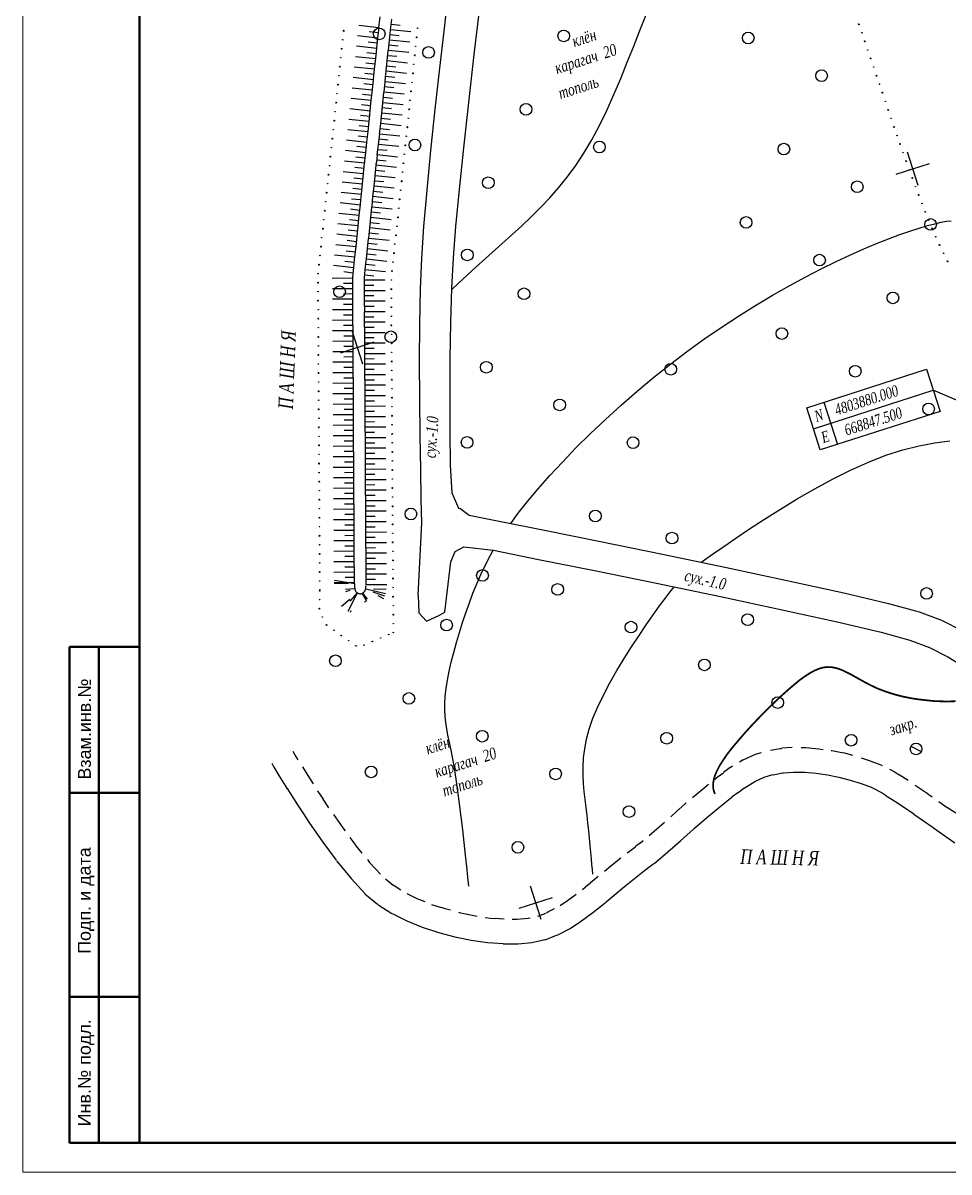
# Model space of a CAD drawing. Header units: millimetres. Extents: x 1353783 to 6492029790, y -7276956 to -512500.
# Drawn here: x 9936562 to 9952436, y -2864931 to -2845237 of the extents above; entities that cross this region are included whole.
import ezdxf

# ---------------------------------------------------------------- set-up
doc = ezdxf.new("R2010")
doc.units = ezdxf.units.MM
doc.linetypes.add('CONTI', pattern=[0])
doc.layers.get('0').update_dxf_attribs({"lineweight": 5})
for name, color, linetype in [('GOR_BUNKNOWN', 212, 'CONTI'), ('GORIZUNKNOWN', 32, 'CONTI'), ('NAD_MГИДРОГР', 94, 'CONTI'), ('NAD_MРАСТЕНИ', 94, 'CONTI'), ('NAD_MРЕЛЬЕФ', 7, 'CONTI'), ('SETKR', 7, 'CONTI'), ('SIT_LГИДРОГР', 84, 'CONTI'), ('SIT_LДОРОГИ', 250, 'CONTI'), ('SIT_LРЕЛЬЕФ', 7, 'CONTI'), ('USLZNРЕЛЬЕФ', 7, 'CONTI'), ('ZAPSKРАСТЕНИ', 94, 'CONTI'), ('ГРАНИЦЫ', 7, 'CONTI'), ('РЕЛЬЕФ', 7, 'CONTI')]:
    doc.layers.add(name, color=color, linetype=linetype)
doc.layers.add('штамп', color=7, linetype='Continuous', lineweight=50)
doc.styles.add('Arial', font='')
doc.styles.add('SHRFT', font='', dxfattribs={"width": 0.75})
doc.styles.get('Arial').set_extended_font_data('Arial')
doc.styles.get('SHRFT').set_extended_font_data('Times New Roman Cyr', italic=True)

# ---------------------------------------------------------------- blocks, each defined once
blk = doc.blocks.new('BL_333')
at = {"color": 0}
for p, q in [((0, -3), (0, 3)), ((-3, 0), (3, 0))]:
    blk.add_line(p, q, dxfattribs=at)
blk = doc.blocks.new('BL_2004')
at = {"color": 0}
blk.add_circle((0, 0), 1, dxfattribs=at)
blk = doc.blocks.new('BL_48')
at = {"color": 0}
blk.add_line((-0.71, 0.71), (0.71, -0.71), dxfattribs=at)
blk.add_circle((0, 0), 1, dxfattribs=at)
blk = doc.blocks.new('оо')
at = {"layer": 'GOR_BUNKNOWN', "color": 9, "true_color": 0xc7c8ca, "const_width": 0.15}
blk.add_lwpolyline([(222657.953, -3431803.292), (222657.373, -3431803.122), (222656.773, -3431802.922), (222656.173, -3431802.702), (222655.583, -3431802.442), (222654.983, -3431802.172), (222654.403, -3431801.882), (222653.843, -3431801.572), (222653.303, -3431801.242), (222652.793, -3431800.892), (222652.323, -3431800.542), (222651.883, -3431800.182), (222651.483, -3431799.812), (222651.113, -3431799.442), (222650.773, -3431799.082), (222650.443, -3431798.732), (222650.143, -3431798.402), (222649.843, -3431798.102), (222649.543, -3431797.822), (222649.253, -3431797.582), (222648.953, -3431797.382), (222648.653, -3431797.232), (222648.333, -3431797.122), (222647.983, -3431797.062), (222647.613, -3431797.052), (222647.213, -3431797.092), (222646.783, -3431797.172), (222646.303, -3431797.302), (222645.773, -3431797.472), (222645.193, -3431797.702), (222644.553, -3431797.972), (222643.853, -3431798.282), (222643.103, -3431798.642), (222642.323, -3431799.032), (222641.533, -3431799.442), (222640.743, -3431799.872), (222639.973, -3431800.312), (222639.233, -3431800.762), (222638.543, -3431801.192), (222637.923, -3431801.612), (222637.393, -3431802.022), (222636.953, -3431802.392), (222636.613, -3431802.742), (222636.343, -3431803.052), (222636.143, -3431803.352), (222636.013, -3431803.612), (222635.923, -3431803.852), (222635.873, -3431804.062), (222635.863, -3431804.242), (222635.863, -3431804.402), (222635.873, -3431804.542)], dxfattribs=at)
at = {"layer": 'GORIZUNKNOWN', "color": 9, "true_color": 0xc7c8ca}
for points in [[(222627.579, -3431756.506), (222627.733, -3431756.432), (222628.743, -3431755.962), (222629.773, -3431755.482), (222630.823, -3431755.002), (222631.883, -3431754.532), (222632.933, -3431754.062), (222633.963, -3431753.592), (222634.993, -3431753.122), (222636.003, -3431752.632), (222637.003, -3431752.122), (222638.003, -3431751.582), (222638.993, -3431750.992), (222639.983, -3431750.342), (222640.973, -3431749.622), (222641.963, -3431748.832), (222642.963, -3431747.952), (222643.963, -3431746.982), (222644.963, -3431745.942), (222645.953, -3431744.832), (222646.933, -3431743.702), (222647.893, -3431742.542), (222648.833, -3431741.402), (222649.743, -3431740.282), (222650.623, -3431739.212)], [(222626.298, -3431777.114), (222627.173, -3431776.482), (222628.243, -3431775.762), (222629.433, -3431775.012), (222630.733, -3431774.242), (222632.123, -3431773.462), (222633.593, -3431772.672), (222635.133, -3431771.892), (222636.743, -3431771.112), (222638.393, -3431770.362), (222640.083, -3431769.632), (222641.803, -3431768.932), (222643.533, -3431768.282), (222645.263, -3431767.672), (222646.993, -3431767.112), (222648.703, -3431766.612), (222650.403, -3431766.142), (222652.073, -3431765.732), (222653.703, -3431765.352), (222655.293, -3431765.022), (222656.823, -3431764.732), (222658.303, -3431764.482), (222659.713, -3431764.272), (222661.053, -3431764.102), (222662.313, -3431763.962), (222663.493, -3431763.862), (222664.593, -3431763.792), (222665.603, -3431763.742), (222666.533, -3431763.722), (222667.363, -3431763.722), (222668.113, -3431763.742), (222668.763, -3431763.782), (222669.323, -3431763.832), (222669.783, -3431763.892), (222670.163, -3431763.972)], [(222613.373, -3431805.632), (222613.533, -3431804.862), (222613.723, -3431803.972), (222613.923, -3431802.992), (222614.133, -3431801.942), (222614.353, -3431800.852), (222614.563, -3431799.752), (222614.773, -3431798.642), (222614.963, -3431797.572), (222615.133, -3431796.562), (222615.283, -3431795.622), (222615.393, -3431794.792), (222615.483, -3431794.042), (222615.553, -3431793.372), (222615.623, -3431792.752), (222615.703, -3431792.192), (222615.783, -3431791.652), (222615.883, -3431791.132), (222616.023, -3431790.602), (222616.193, -3431790.072), (222616.423, -3431789.502), (222616.693, -3431788.892), (222617.023, -3431788.252), (222617.403, -3431787.572), (222617.813, -3431786.872), (222618.263, -3431786.152), (222618.743, -3431785.422), (222619.243, -3431784.682), (222619.763, -3431783.952), (222620.303, -3431783.232), (222620.843, -3431782.522), (222621.383, -3431781.832), (222621.943, -3431781.152), (222622.523, -3431780.492), (222623.143, -3431779.842), (222623.803, -3431779.182), (222624.167, -3431778.848)], [(222640.836, -3431785.284), (222641.163, -3431785.172), (222642.043, -3431784.892), (222643.073, -3431784.572), (222644.273, -3431784.212), (222645.623, -3431783.822), (222647.103, -3431783.422), (222648.673, -3431783.012), (222650.323, -3431782.622), (222652.013, -3431782.252), (222653.723, -3431781.932), (222655.433, -3431781.672), (222657.093, -3431781.482), (222658.703, -3431781.392), (222660.233, -3431781.392), (222661.663, -3431781.482), (222663.013, -3431781.652), (222664.283, -3431781.882)], [(222623.793, -3431807.872), (222623.883, -3431807.502), (222623.983, -3431807.072), (222624.093, -3431806.592), (222624.213, -3431806.052), (222624.343, -3431805.482), (222624.473, -3431804.872), (222624.613, -3431804.242), (222624.743, -3431803.592), (222624.883, -3431802.932), (222625.013, -3431802.262), (222625.143, -3431801.592), (222625.273, -3431800.922), (222625.423, -3431800.242), (222625.603, -3431799.562), (222625.823, -3431798.872), (222626.093, -3431798.162), (222626.423, -3431797.452), (222626.823, -3431796.712), (222627.313, -3431795.952), (222627.893, -3431795.172), (222628.583, -3431794.372), (222629.363, -3431793.552), (222630.203, -3431792.732), (222631.093, -3431791.912), (222632.003, -3431791.112), (222632.923, -3431790.342), (222633.833, -3431789.612), (222634.703, -3431788.932), (222635.523, -3431788.302), (222636.263, -3431787.752), (222636.923, -3431787.282), (222637.513, -3431786.872), (222637.962, -3431786.586)]]:
    blk.add_lwpolyline(points, dxfattribs=at)
at = {"layer": 'SIT_LГИДРОГР', "color": 9, "true_color": 0xc7c8ca}
for p, q in [((222633.853, -3431734.992), (222635.153, -3431732.122)), ((222637.353, -3431733.992), (222635.583, -3431737.892)), ((222632.443, -3431738.112), (222633.853, -3431734.992)), ((222630.983, -3431741.352), (222632.443, -3431738.112)), ((222635.583, -3431737.892), (222633.883, -3431741.662)), ((222629.553, -3431744.592), (222630.983, -3431741.352)), ((222633.883, -3431741.662), (222632.283, -3431745.232)), ((222628.203, -3431747.722), (222629.553, -3431744.592)), ((222632.283, -3431745.232), (222630.843, -3431748.512)), ((222626.993, -3431750.612), (222628.203, -3431747.722)), ((222630.843, -3431748.512), (222629.583, -3431751.442)), ((222625.993, -3431753.132), (222626.993, -3431750.612)), ((222629.583, -3431751.442), (222628.553, -3431753.932)), ((222625.073, -3431755.642), (222625.993, -3431753.132)), ((222628.553, -3431753.932), (222627.623, -3431756.382)), ((222624.103, -3431758.472), (222625.073, -3431755.642)), ((222627.623, -3431756.382), (222626.643, -3431759.152)), ((222623.103, -3431761.492), (222624.103, -3431758.472)), ((222626.643, -3431759.152), (222625.633, -3431762.102)), ((222622.133, -3431764.572), (222623.103, -3431761.492)), ((222625.633, -3431762.102), (222624.653, -3431765.112)), ((222621.203, -3431767.562), (222622.133, -3431764.572)), ((222624.653, -3431765.112), (222623.723, -3431768.042)), ((222620.363, -3431770.352), (222621.203, -3431767.562)), ((222623.723, -3431768.042), (222622.873, -3431770.772)), ((222619.633, -3431772.782), (222620.363, -3431770.352)), ((222622.873, -3431770.772), (222622.293, -3431773.092)), ((222619.063, -3431774.732), (222619.633, -3431772.782)), ((222622.293, -3431773.092), (222622.453, -3431774.562)), ((222616.873, -3431780.552), (222619.063, -3431774.732)), ((222622.533, -3431774.522), (222623.113, -3431775.342)), ((222623.113, -3431775.342), (222625.423, -3431776.622)), ((222625.423, -3431776.622), (222628.873, -3431778.562)), ((222621.023, -3431777.962), (222621.843, -3431777.802)), ((222621.843, -3431777.802), (222624.173, -3431778.852)), ((222618.603, -3431782.632), (222620.393, -3431778.682)), ((222620.393, -3431778.682), (222621.023, -3431777.962)), ((222624.173, -3431778.852), (222627.623, -3431780.782)), ((222628.873, -3431778.562), (222633.133, -3431780.942)), ((222616.873, -3431780.552), (222616.443, -3431781.992)), ((222627.623, -3431780.782), (222631.883, -3431783.162)), ((222633.133, -3431780.942), (222637.873, -3431783.602)), ((222616.443, -3431781.992), (222616.873, -3431782.882)), ((222616.873, -3431782.882), (222618.013, -3431782.752)), ((222618.013, -3431782.752), (222618.603, -3431782.632)), ((222631.883, -3431783.162), (222636.613, -3431785.822)), ((222637.873, -3431783.602), (222642.753, -3431786.372)), ((222636.613, -3431785.822), (222641.483, -3431788.582)), ((222642.753, -3431786.372), (222647.453, -3431789.072)), ((222641.483, -3431788.582), (222646.183, -3431791.272)), ((222647.453, -3431789.072), (222651.643, -3431791.512)), ((222646.183, -3431791.272), (222650.353, -3431793.712)), ((222651.643, -3431791.512), (222655.023, -3431793.552)), ((222655.023, -3431793.552), (222657.313, -3431795.032)), ((222650.353, -3431793.712), (222653.673, -3431795.712)), ((222657.313, -3431795.032), (222658.903, -3431796.302)), ((222653.673, -3431795.712), (222655.813, -3431797.102)), ((222658.903, -3431796.302), (222660.333, -3431797.722)), ((222655.813, -3431797.102), (222657.203, -3431798.212)), ((222657.203, -3431798.212), (222658.473, -3431799.462)), ((222658.473, -3431799.462), (222659.653, -3431800.822))]:
    blk.add_line(p, q, dxfattribs=at)
at = {"layer": 'SIT_LДОРОГИ', "color": 9, "true_color": 0xc7c8ca}
for p, q in [((222600.503, -3431790.422), (222600.563, -3431790.742)), ((222602.613, -3431790.302), (222602.563, -3431790.022)), ((222602.753, -3431790.842), (222602.623, -3431790.302)), ((222600.563, -3431790.742), (222600.773, -3431791.612)), ((222600.763, -3431791.612), (222601.093, -3431792.902)), ((222602.913, -3431791.512), (222603.133, -3431792.372)), ((222603.133, -3431792.372), (222603.353, -3431793.192)), ((222601.093, -3431792.892), (222601.523, -3431794.492)), ((222601.513, -3431794.492), (222601.733, -3431795.272)), ((222603.533, -3431793.862), (222603.553, -3431793.932)), ((222603.543, -3431793.932), (222603.753, -3431794.702)), ((222601.733, -3431795.282), (222602.013, -3431796.292)), ((222603.993, -3431795.562), (222603.763, -3431794.712)), ((222602.023, -3431796.292), (222602.613, -3431798.212)), ((222604.193, -3431796.212), (222604.613, -3431797.562)), ((222604.613, -3431797.562), (222604.713, -3431797.862)), ((222602.603, -3431798.212), (222603.223, -3431800.032)), ((222604.943, -3431798.522), (222605.223, -3431799.352)), ((222605.233, -3431799.392), (222605.223, -3431799.372)), ((222605.533, -3431800.142), (222605.233, -3431799.382)), ((222603.233, -3431800.052), (222603.253, -3431800.102)), ((222603.253, -3431800.102), (222603.953, -3431801.912)), ((222605.783, -3431800.792), (222605.893, -3431801.082)), ((222605.893, -3431801.082), (222606.473, -3431802.332)), ((222603.953, -3431801.912), (222604.703, -3431803.512)), ((222638.723, -3431802.572), (222639.063, -3431802.482)), ((222639.063, -3431802.492), (222640.223, -3431802.352)), ((222640.223, -3431802.352), (222640.743, -3431802.372)), ((222641.553, -3431802.422), (222642.373, -3431802.532)), ((222604.693, -3431803.512), (222605.443, -3431804.692)), ((222606.753, -3431802.832), (222607.213, -3431803.552)), ((222636.253, -3431803.332), (222636.503, -3431803.232)), ((222636.503, -3431803.232), (222637.113, -3431803.032)), ((222637.813, -3431802.792), (222637.133, -3431803.022)), ((222638.043, -3431802.742), (222637.813, -3431802.802)), ((222642.373, -3431802.542), (222642.503, -3431802.572)), ((222643.383, -3431802.782), (222642.523, -3431802.572)), ((222644.123, -3431803.022), (222644.493, -3431803.142)), ((222644.493, -3431803.142), (222645.533, -3431803.572)), ((222607.713, -3431804.152), (222607.213, -3431803.552)), ((222633.943, -3431804.252), (222635.143, -3431803.752)), ((222635.143, -3431803.762), (222635.603, -3431803.582)), ((222639.443, -3431804.562), (222640.313, -3431804.462)), ((222640.313, -3431804.462), (222641.113, -3431804.482)), ((222641.113, -3431804.492), (222641.973, -3431804.612)), ((222645.533, -3431803.572), (222645.873, -3431803.742)), ((222646.503, -3431804.042), (222646.543, -3431804.062)), ((222646.553, -3431804.072), (222647.313, -3431804.502)), ((222605.453, -3431804.712), (222605.503, -3431804.792)), ((222605.503, -3431804.792), (222605.523, -3431804.812)), ((222605.533, -3431804.822), (222606.373, -3431805.842)), ((222608.113, -3431804.582), (222608.803, -3431805.252)), ((222608.803, -3431805.252), (222609.363, -3431805.712)), ((222631.663, -3431805.242), (222632.353, -3431804.942)), ((222632.343, -3431804.932), (222632.463, -3431804.882)), ((222633.283, -3431804.522), (222632.473, -3431804.872)), ((222635.923, -3431805.712), (222637.213, -3431805.222)), ((222637.213, -3431805.212), (222637.773, -3431805.032)), ((222637.793, -3431805.022), (222638.393, -3431804.822)), ((222638.403, -3431804.822), (222639.443, -3431804.562)), ((222641.973, -3431804.612), (222642.003, -3431804.622)), ((222642.023, -3431804.622), (222642.863, -3431804.832)), ((222642.863, -3431804.832), (222643.763, -3431805.132)), ((222643.763, -3431805.122), (222644.663, -3431805.492)), ((222647.523, -3431804.622), (222647.333, -3431804.522)), ((222648.133, -3431805.012), (222647.523, -3431804.622)), ((222648.743, -3431805.432), (222649.323, -3431805.852)), ((222606.383, -3431805.842), (222607.393, -3431806.812)), ((222609.843, -3431806.122), (222610.553, -3431806.632)), ((222629.423, -3431806.212), (222629.693, -3431806.102)), ((222629.693, -3431806.102), (222630.983, -3431805.542)), ((222630.983, -3431805.542), (222631.023, -3431805.522)), ((222633.313, -3431806.802), (222634.553, -3431806.262)), ((222634.563, -3431806.272), (222635.923, -3431805.712)), ((222644.663, -3431805.492), (222645.563, -3431805.932)), ((222645.563, -3431805.942), (222646.283, -3431806.342)), ((222646.303, -3431806.352), (222646.433, -3431806.422)), ((222646.433, -3431806.422), (222647.263, -3431806.962)), ((222649.333, -3431805.842), (222650.183, -3431806.512)), ((222607.393, -3431806.812), (222608.483, -3431807.732)), ((222610.853, -3431806.852), (222610.573, -3431806.642)), ((222611.243, -3431807.102), (222610.853, -3431806.862)), ((222625.273, -3431807.762), (222626.353, -3431807.352)), ((222626.353, -3431807.332), (222626.503, -3431807.282)), ((222627.163, -3431807.052), (222627.413, -3431806.962)), ((222627.413, -3431806.962), (222627.993, -3431806.762)), ((222628.503, -3431806.582), (222628.003, -3431806.752)), ((222628.783, -3431806.482), (222628.503, -3431806.592)), ((222631.833, -3431807.472), (222633.193, -3431806.862)), ((222633.193, -3431806.862), (222633.303, -3431806.812)), ((222647.273, -3431806.952), (222648.073, -3431807.522)), ((222650.183, -3431806.512), (222650.263, -3431806.592)), ((222650.763, -3431807.092), (222651.093, -3431807.422)), ((222651.093, -3431807.412), (222651.413, -3431807.802)), ((222608.493, -3431807.732), (222609.313, -3431808.332)), ((222609.333, -3431808.342), (222609.673, -3431808.592)), ((222611.833, -3431807.472), (222611.983, -3431807.572)), ((222611.983, -3431807.572), (222613.133, -3431808.212)), ((222613.133, -3431808.222), (222613.263, -3431808.282)), ((222624.183, -3431808.212), (222623.363, -3431808.542)), ((222624.823, -3431807.952), (222625.273, -3431807.772)), ((222629.253, -3431808.562), (222630.513, -3431808.042)), ((222630.513, -3431808.042), (222631.833, -3431807.462)), ((222648.063, -3431807.532), (222648.783, -3431808.092)), ((222648.783, -3431808.092), (222649.533, -3431808.842)), ((222651.983, -3431808.502), (222651.413, -3431807.822)), ((222609.673, -3431808.592), (222610.903, -3431809.382)), ((222610.903, -3431809.382), (222612.153, -3431810.082)), ((222613.893, -3431808.592), (222614.273, -3431808.782)), ((222614.273, -3431808.782), (222614.623, -3431808.922)), ((222615.393, -3431809.232), (222614.633, -3431808.922)), ((222620.313, -3431809.582), (222621.043, -3431809.382)), ((222621.043, -3431809.382), (222621.933, -3431809.082)), ((222622.553, -3431808.862), (222623.123, -3431808.642)), ((222623.123, -3431808.642), (222623.353, -3431808.552)), ((222626.053, -3431809.722), (222627.083, -3431809.322)), ((222627.083, -3431809.322), (222628.113, -3431808.952)), ((222628.113, -3431808.952), (222628.693, -3431808.752)), ((222628.703, -3431808.742), (222629.253, -3431808.552)), ((222649.533, -3431808.842), (222649.803, -3431809.162)), ((222649.803, -3431809.182), (222650.473, -3431809.972)), ((222652.443, -3431809.062), (222653.263, -3431810.112)), ((222612.153, -3431810.082), (222613.413, -3431810.702)), ((222616.053, -3431809.452), (222616.433, -3431809.582)), ((222616.433, -3431809.572), (222617.363, -3431809.792)), ((222617.363, -3431809.792), (222617.533, -3431809.802)), ((222618.223, -3431809.872), (222618.953, -3431809.832)), ((222619.123, -3431809.822), (222618.963, -3431809.832)), ((222619.723, -3431809.712), (222619.113, -3431809.812)), ((222624.163, -3431810.492), (222624.983, -3431810.152)), ((222624.993, -3431810.162), (222626.053, -3431809.722)), ((222650.483, -3431809.972), (222651.583, -3431811.392)), ((222653.253, -3431810.122), (222653.523, -3431810.472)), ((222613.413, -3431810.702), (222613.833, -3431810.872)), ((222613.843, -3431810.872), (222614.663, -3431811.202)), ((222614.663, -3431811.212), (222615.873, -3431811.602)), ((222621.663, -3431811.402), (222622.783, -3431811.022)), ((222622.783, -3431811.022), (222623.893, -3431810.602)), ((222623.893, -3431810.602), (222624.143, -3431810.502)), ((222653.943, -3431811.032), (222654.473, -3431811.732)), ((222615.873, -3431811.602), (222617.033, -3431811.872)), ((222617.033, -3431811.872), (222618.183, -3431811.972)), ((222618.183, -3431811.982), (222619.073, -3431811.932)), ((222619.083, -3431811.932), (222619.363, -3431811.912)), ((222619.363, -3431811.922), (222620.523, -3431811.722)), ((222620.523, -3431811.712), (222621.663, -3431811.402)), ((222651.583, -3431811.402), (222652.793, -3431813.002)), ((222654.493, -3431811.772), (222654.473, -3431811.742)), ((222655.013, -3431812.432), (222654.493, -3431811.762)), ((222652.803, -3431813.012), (222652.823, -3431813.032)), ((222652.823, -3431813.032), (222654.163, -3431814.812))]:
    blk.add_line(p, q, dxfattribs=at)
at = {"layer": 'SIT_LРЕЛЬЕФ', "color": 9, "true_color": 0xc7c8ca}
for p, q in [((222626.943, -3431732.482), (222628.543, -3431733.192)), ((222628.543, -3431733.192), (222628.913, -3431732.372)), ((222626.583, -3431733.302), (222628.183, -3431734.012)), ((222627.633, -3431733.272), (222628.363, -3431733.602)), ((222628.353, -3431733.632), (222628.553, -3431733.192)), ((222629.423, -3431733.682), (222629.793, -3431732.862)), ((222630.333, -3431733.592), (222629.603, -3431733.272)), ((222626.223, -3431734.122), (222627.823, -3431734.832)), ((222627.273, -3431734.092), (222628.003, -3431734.422)), ((222627.823, -3431734.832), (222628.183, -3431734.012)), ((222628.183, -3431734.012), (222628.353, -3431733.632)), ((222628.703, -3431735.322), (222629.063, -3431734.502)), ((222629.063, -3431734.502), (222629.273, -3431734.032)), ((222630.663, -3431735.212), (222629.063, -3431734.502)), ((222629.973, -3431734.412), (222629.243, -3431734.092)), ((222629.273, -3431734.032), (222629.433, -3431733.682)), ((222631.023, -3431734.392), (222629.423, -3431733.682)), ((222625.853, -3431734.942), (222627.453, -3431735.652)), ((222626.903, -3431734.912), (222627.633, -3431735.242)), ((222627.453, -3431735.652), (222627.813, -3431734.832)), ((222628.333, -3431736.142), (222628.693, -3431735.322)), ((222630.303, -3431736.032), (222628.703, -3431735.322)), ((222629.613, -3431735.232), (222628.883, -3431734.912)), ((222625.493, -3431735.762), (222627.093, -3431736.472)), ((222626.543, -3431735.732), (222627.273, -3431736.062)), ((222626.863, -3431736.992), (222627.083, -3431736.482)), ((222627.093, -3431736.472), (222627.453, -3431735.652)), ((222627.973, -3431736.962), (222628.333, -3431736.142)), ((222628.883, -3431736.872), (222628.153, -3431736.552)), ((222629.933, -3431736.852), (222628.333, -3431736.142)), ((222629.243, -3431736.052), (222628.513, -3431735.732)), ((222624.773, -3431737.412), (222626.373, -3431738.112)), ((222625.133, -3431736.592), (222626.733, -3431737.292)), ((222625.823, -3431737.382), (222626.553, -3431737.702)), ((222626.173, -3431736.562), (222626.903, -3431736.892)), ((222626.373, -3431738.112), (222626.733, -3431737.292)), ((222626.733, -3431737.292), (222626.863, -3431736.992)), ((222627.613, -3431737.792), (222627.783, -3431737.392)), ((222627.783, -3431737.392), (222627.963, -3431736.972)), ((222628.513, -3431737.702), (222627.783, -3431737.382)), ((222629.573, -3431737.672), (222627.973, -3431736.962)), ((222624.403, -3431738.242), (222626.003, -3431738.942)), ((222625.453, -3431738.212), (222626.183, -3431738.532)), ((222626.003, -3431738.942), (222626.363, -3431738.122)), ((222627.253, -3431738.612), (222627.613, -3431737.792)), ((222628.163, -3431738.522), (222627.433, -3431738.202)), ((222629.213, -3431738.492), (222627.613, -3431737.792)), ((222624.043, -3431739.062), (222625.643, -3431739.762)), ((222625.093, -3431739.032), (222625.823, -3431739.352)), ((222625.643, -3431739.762), (222626.003, -3431738.942)), ((222626.523, -3431740.262), (222626.883, -3431739.442)), ((222626.883, -3431739.442), (222627.243, -3431738.622)), ((222628.483, -3431740.142), (222626.883, -3431739.442)), ((222627.793, -3431739.352), (222627.063, -3431739.032)), ((222628.853, -3431739.312), (222627.253, -3431738.612)), ((222623.683, -3431739.882), (222625.283, -3431740.592)), ((222624.733, -3431739.862), (222625.463, -3431740.182)), ((222625.283, -3431740.592), (222625.363, -3431740.412)), ((222625.363, -3431740.412), (222625.643, -3431739.772)), ((222626.283, -3431740.812), (222626.523, -3431740.272)), ((222628.123, -3431740.962), (222626.523, -3431740.262)), ((222627.433, -3431740.172), (222626.703, -3431739.852)), ((222623.313, -3431740.702), (222624.913, -3431741.412)), ((222624.363, -3431740.672), (222625.093, -3431741.002)), ((222624.553, -3431742.232), (222624.923, -3431741.412)), ((222624.913, -3431741.412), (222625.283, -3431740.592)), ((222625.793, -3431741.912), (222626.163, -3431741.092)), ((222626.163, -3431741.092), (222626.293, -3431740.812)), ((222627.763, -3431741.802), (222626.163, -3431741.092)), ((222627.073, -3431741.002), (222626.343, -3431740.682)), ((222622.583, -3431742.342), (222624.183, -3431743.052)), ((222622.953, -3431741.522), (222624.553, -3431742.232)), ((222623.633, -3431742.312), (222624.363, -3431742.642)), ((222624.003, -3431741.492), (222624.733, -3431741.822)), ((222624.183, -3431743.052), (222624.553, -3431742.232)), ((222625.433, -3431742.732), (222625.803, -3431741.912)), ((222626.343, -3431742.642), (222625.613, -3431742.322)), ((222627.393, -3431742.622), (222625.793, -3431741.912)), ((222626.703, -3431741.822), (222625.973, -3431741.502)), ((222622.223, -3431743.182), (222623.823, -3431743.882)), ((222623.273, -3431743.142), (222624.003, -3431743.472)), ((222623.893, -3431743.722), (222624.193, -3431743.062)), ((222625.063, -3431743.552), (222625.433, -3431742.732)), ((222625.973, -3431743.462), (222625.243, -3431743.142)), ((222627.033, -3431743.442), (222625.433, -3431742.732)), ((222621.853, -3431744.002), (222623.453, -3431744.702)), ((222622.903, -3431743.972), (222623.633, -3431744.292)), ((222623.453, -3431744.702), (222623.813, -3431743.882)), ((222623.823, -3431743.882), (222623.893, -3431743.722)), ((222624.333, -3431745.192), (222624.693, -3431744.372)), ((222624.703, -3431744.372), (222624.813, -3431744.122)), ((222626.303, -3431745.072), (222624.703, -3431744.372)), ((222624.823, -3431744.122), (222625.073, -3431743.562)), ((222625.613, -3431744.292), (222624.883, -3431743.972)), ((222626.663, -3431744.262), (222625.063, -3431743.552)), ((222621.493, -3431744.832), (222623.093, -3431745.532)), ((222622.543, -3431744.802), (222623.273, -3431745.122)), ((222623.093, -3431745.532), (222623.453, -3431744.712)), ((222623.973, -3431746.022), (222624.333, -3431745.202)), ((222625.933, -3431745.892), (222624.333, -3431745.192)), ((222625.243, -3431745.102), (222624.513, -3431744.782)), ((222621.133, -3431745.652), (222622.733, -3431746.352)), ((222622.183, -3431745.622), (222622.913, -3431745.942)), ((222622.553, -3431746.782), (222622.733, -3431746.362)), ((222622.733, -3431746.352), (222623.093, -3431745.532)), ((222623.613, -3431746.842), (222623.973, -3431746.022)), ((222625.573, -3431746.722), (222623.973, -3431746.022)), ((222624.883, -3431745.932), (222624.153, -3431745.612)), ((222620.413, -3431747.292), (222622.013, -3431748.002)), ((222620.783, -3431746.472), (222622.383, -3431747.182)), ((222621.463, -3431747.262), (222622.193, -3431747.592)), ((222621.823, -3431746.452), (222622.553, -3431746.772)), ((222622.013, -3431748.002), (222622.373, -3431747.182)), ((222622.383, -3431747.182), (222622.553, -3431746.782)), ((222623.263, -3431747.672), (222623.473, -3431747.182)), ((222624.173, -3431747.582), (222623.443, -3431747.262)), ((222623.473, -3431747.182), (222623.613, -3431746.852)), ((222625.213, -3431747.542), (222623.613, -3431746.842)), ((222624.523, -3431746.752), (222623.793, -3431746.432)), ((222620.053, -3431748.112), (222621.653, -3431748.822)), ((222621.103, -3431748.082), (222621.833, -3431748.412)), ((222621.653, -3431748.822), (222622.013, -3431748.002)), ((222622.893, -3431748.492), (222623.253, -3431747.672)), ((222623.803, -3431748.402), (222623.073, -3431748.082)), ((222624.863, -3431748.382), (222623.263, -3431747.672)), ((222619.693, -3431748.942), (222621.293, -3431749.652)), ((222620.733, -3431748.912), (222621.463, -3431749.242)), ((222621.383, -3431749.422), (222621.643, -3431748.832)), ((222622.303, -3431749.822), (222622.523, -3431749.322)), ((222622.533, -3431749.312), (222622.893, -3431748.492)), ((222624.133, -3431750.022), (222622.533, -3431749.312)), ((222623.443, -3431749.222), (222622.713, -3431748.902)), ((222624.493, -3431749.202), (222622.893, -3431748.492)), ((222619.323, -3431749.762), (222620.923, -3431750.472)), ((222620.373, -3431749.732), (222621.103, -3431750.062)), ((222620.923, -3431750.472), (222621.283, -3431749.652)), ((222621.293, -3431749.652), (222621.393, -3431749.422)), ((222621.803, -3431750.962), (222622.163, -3431750.142)), ((222622.173, -3431750.142), (222622.313, -3431749.822)), ((222623.773, -3431750.852), (222622.173, -3431750.142)), ((222623.073, -3431750.052), (222622.343, -3431749.732)), ((222618.963, -3431750.582), (222620.563, -3431751.292)), ((222620.013, -3431750.552), (222620.743, -3431750.882)), ((222620.463, -3431751.502), (222620.553, -3431751.302)), ((222620.563, -3431751.292), (222620.923, -3431750.472)), ((222621.443, -3431751.782), (222621.803, -3431750.962)), ((222623.403, -3431751.672), (222621.803, -3431750.962)), ((222622.713, -3431750.872), (222621.983, -3431750.552)), ((222618.593, -3431751.402), (222620.193, -3431752.112)), ((222619.273, -3431752.202), (222620.003, -3431752.532)), ((222619.643, -3431751.372), (222620.373, -3431751.702)), ((222619.853, -3431752.882), (222620.183, -3431752.122)), ((222620.193, -3431752.112), (222620.463, -3431751.502)), ((222621.073, -3431752.612), (222621.383, -3431751.902)), ((222621.983, -3431752.522), (222621.253, -3431752.202)), ((222621.383, -3431751.902), (222621.433, -3431751.792)), ((222623.043, -3431752.492), (222621.443, -3431751.782)), ((222622.353, -3431751.692), (222621.623, -3431751.372)), ((222617.893, -3431753.272), (222619.563, -3431753.802)), ((222618.163, -3431752.422), (222619.833, -3431752.952)), ((222618.933, -3431753.132), (222619.703, -3431753.372)), ((222619.563, -3431753.802), (222619.833, -3431752.942)), ((222619.833, -3431752.952), (222619.853, -3431752.882)), ((222620.733, -3431753.442), (222620.793, -3431753.242)), ((222620.793, -3431753.242), (222621.063, -3431752.622)), ((222621.613, -3431753.352), (222620.883, -3431753.032)), ((222622.673, -3431753.322), (222621.073, -3431752.612)), ((222617.623, -3431754.132), (222619.293, -3431754.662)), ((222618.663, -3431753.992), (222619.433, -3431754.232)), ((222619.293, -3431754.662), (222619.563, -3431753.802)), ((222620.463, -3431754.302), (222620.733, -3431753.442)), ((222621.363, -3431754.112), (222620.603, -3431753.872)), ((222622.403, -3431753.972), (222620.733, -3431753.442)), ((222617.353, -3431754.992), (222619.023, -3431755.522)), ((222618.393, -3431754.852), (222619.163, -3431755.092)), ((222619.023, -3431755.522), (222619.293, -3431754.662)), ((222619.923, -3431756.022), (222620.193, -3431755.162)), ((222620.193, -3431755.162), (222620.463, -3431754.302)), ((222621.863, -3431755.692), (222620.193, -3431755.162)), ((222621.093, -3431754.972), (222620.333, -3431754.732)), ((222622.133, -3431754.832), (222620.463, -3431754.302)), ((222617.083, -3431755.852), (222618.753, -3431756.382)), ((222618.123, -3431755.712), (222618.893, -3431755.952)), ((222618.753, -3431756.382), (222619.023, -3431755.522)), ((222619.643, -3431756.882), (222619.913, -3431756.022)), ((222621.593, -3431756.552), (222619.923, -3431756.022)), ((222620.823, -3431755.832), (222620.063, -3431755.592)), ((222616.813, -3431756.712), (222618.483, -3431757.242)), ((222617.853, -3431756.572), (222618.623, -3431756.812)), ((222618.483, -3431757.242), (222618.753, -3431756.382)), ((222619.373, -3431757.742), (222619.643, -3431756.882)), ((222621.313, -3431757.412), (222619.643, -3431756.882)), ((222620.543, -3431756.692), (222619.783, -3431756.452)), ((222616.543, -3431757.572), (222618.213, -3431758.102)), ((222617.583, -3431757.432), (222618.353, -3431757.672)), ((222617.943, -3431758.952), (222618.213, -3431758.092)), ((222618.213, -3431758.102), (222618.483, -3431757.242)), ((222619.103, -3431758.592), (222619.373, -3431757.732)), ((222620.003, -3431758.402), (222619.243, -3431758.162)), ((222621.043, -3431758.272), (222619.373, -3431757.742)), ((222620.273, -3431757.552), (222619.513, -3431757.312)), ((222616.273, -3431758.422), (222617.943, -3431758.952)), ((222617.043, -3431759.142), (222617.813, -3431759.382)), ((222617.313, -3431758.282), (222618.083, -3431758.522)), ((222617.673, -3431759.812), (222617.943, -3431758.952)), ((222618.833, -3431759.452), (222619.103, -3431758.592)), ((222619.733, -3431759.262), (222618.973, -3431759.022)), ((222620.773, -3431759.122), (222619.103, -3431758.592)), ((222615.733, -3431760.142), (222617.403, -3431760.672)), ((222616.003, -3431759.282), (222617.673, -3431759.812)), ((222616.773, -3431760.002), (222617.543, -3431760.242)), ((222617.403, -3431760.672), (222617.673, -3431759.812)), ((222618.563, -3431760.312), (222618.833, -3431759.452)), ((222619.463, -3431760.122), (222618.703, -3431759.882)), ((222620.503, -3431759.982), (222618.833, -3431759.452)), ((222615.463, -3431761.002), (222617.133, -3431761.532)), ((222616.503, -3431760.862), (222617.273, -3431761.102)), ((222617.133, -3431761.532), (222617.403, -3431760.672)), ((222618.023, -3431762.032), (222618.293, -3431761.172)), ((222618.293, -3431761.172), (222618.563, -3431760.312)), ((222619.963, -3431761.702), (222618.293, -3431761.172)), ((222619.193, -3431760.982), (222618.433, -3431760.742)), ((222620.233, -3431760.842), (222618.563, -3431760.312)), ((222615.193, -3431761.862), (222616.863, -3431762.392)), ((222616.233, -3431761.722), (222617.003, -3431761.962)), ((222616.863, -3431762.392), (222617.133, -3431761.532)), ((222617.753, -3431762.892), (222618.023, -3431762.032)), ((222619.693, -3431762.562), (222618.023, -3431762.032)), ((222618.923, -3431761.842), (222618.163, -3431761.602)), ((222614.923, -3431762.722), (222616.593, -3431763.252)), ((222615.963, -3431762.582), (222616.733, -3431762.822)), ((222616.593, -3431763.252), (222616.863, -3431762.392)), ((222617.483, -3431763.752), (222617.753, -3431762.892)), ((222619.423, -3431763.422), (222617.753, -3431762.892)), ((222618.653, -3431762.702), (222617.893, -3431762.462)), ((222614.653, -3431763.572), (222616.323, -3431764.102)), ((222615.693, -3431763.432), (222616.463, -3431763.672)), ((222616.043, -3431764.962), (222616.313, -3431764.102)), ((222616.323, -3431764.102), (222616.593, -3431763.242)), ((222617.213, -3431764.602), (222617.483, -3431763.742)), ((222619.153, -3431764.282), (222617.483, -3431763.752)), ((222618.383, -3431763.562), (222617.623, -3431763.322)), ((222614.373, -3431764.432), (222616.043, -3431764.962)), ((222615.413, -3431764.292), (222616.183, -3431764.532)), ((222615.773, -3431765.822), (222616.043, -3431764.962)), ((222616.943, -3431765.462), (222617.213, -3431764.602)), ((222617.843, -3431765.272), (222617.083, -3431765.032)), ((222618.883, -3431765.132), (222617.213, -3431764.602)), ((222618.113, -3431764.412), (222617.353, -3431764.172)), ((222614.103, -3431765.292), (222615.773, -3431765.822)), ((222614.873, -3431766.012), (222615.643, -3431766.252)), ((222615.143, -3431765.152), (222615.913, -3431765.392)), ((222615.503, -3431766.682), (222615.773, -3431765.822)), ((222616.673, -3431766.322), (222616.943, -3431765.462)), ((222617.573, -3431766.132), (222616.813, -3431765.892)), ((222618.613, -3431765.992), (222616.943, -3431765.462)), ((222613.563, -3431767.012), (222615.233, -3431767.542)), ((222613.833, -3431766.152), (222615.503, -3431766.682)), ((222614.603, -3431766.872), (222615.373, -3431767.112)), ((222615.233, -3431767.542), (222615.503, -3431766.682)), ((222616.403, -3431767.182), (222616.673, -3431766.322)), ((222617.303, -3431766.992), (222616.543, -3431766.752)), ((222618.343, -3431766.852), (222616.673, -3431766.322)), ((222613.293, -3431767.872), (222614.963, -3431768.402)), ((222614.333, -3431767.732), (222615.103, -3431767.972)), ((222614.963, -3431768.402), (222615.233, -3431767.542)), ((222615.863, -3431768.902), (222616.133, -3431768.042)), ((222616.133, -3431768.042), (222616.403, -3431767.182)), ((222617.803, -3431768.572), (222616.133, -3431768.042)), ((222617.033, -3431767.852), (222616.273, -3431767.612)), ((222618.073, -3431767.712), (222616.403, -3431767.182)), ((222613.023, -3431768.732), (222614.693, -3431769.262)), ((222614.063, -3431768.592), (222614.833, -3431768.832)), ((222614.693, -3431769.262), (222614.963, -3431768.402)), ((222615.593, -3431769.762), (222615.863, -3431768.902)), ((222617.533, -3431769.432), (222615.863, -3431768.902)), ((222616.763, -3431768.712), (222616.003, -3431768.472)), ((222612.753, -3431769.582), (222614.423, -3431770.112)), ((222613.793, -3431769.442), (222614.563, -3431769.682)), ((222614.423, -3431770.112), (222614.693, -3431769.252)), ((222615.323, -3431770.612), (222615.593, -3431769.752)), ((222617.263, -3431770.292), (222615.593, -3431769.762)), ((222616.493, -3431769.572), (222615.733, -3431769.332)), ((222612.483, -3431770.442), (222614.153, -3431770.972)), ((222613.523, -3431770.302), (222614.293, -3431770.542)), ((222613.883, -3431771.832), (222614.153, -3431770.972)), ((222614.153, -3431770.972), (222614.423, -3431770.112)), ((222615.053, -3431771.472), (222615.323, -3431770.612)), ((222616.993, -3431771.142), (222615.323, -3431770.612)), ((222616.223, -3431770.422), (222615.463, -3431770.182)), ((222612.213, -3431771.302), (222613.883, -3431771.832)), ((222613.253, -3431771.162), (222614.023, -3431771.402)), ((222613.613, -3431772.692), (222613.883, -3431771.832)), ((222614.783, -3431772.332), (222615.053, -3431771.472)), ((222615.683, -3431772.142), (222614.923, -3431771.902)), ((222616.723, -3431772.002), (222615.053, -3431771.472)), ((222615.953, -3431771.282), (222615.193, -3431771.042)), ((222611.943, -3431772.162), (222613.613, -3431772.692)), ((222612.713, -3431772.882), (222613.483, -3431773.122)), ((222612.983, -3431772.022), (222613.753, -3431772.262)), ((222613.343, -3431773.552), (222613.613, -3431772.692)), ((222614.513, -3431773.192), (222614.783, -3431772.332)), ((222615.413, -3431773.002), (222614.653, -3431772.762)), ((222616.453, -3431772.862), (222614.783, -3431772.332)), ((222611.403, -3431773.882), (222613.073, -3431774.412)), ((222611.673, -3431773.022), (222613.343, -3431773.552)), ((222612.443, -3431773.742), (222613.213, -3431773.982)), ((222613.073, -3431774.412), (222613.343, -3431773.552)), ((222614.243, -3431774.052), (222614.513, -3431773.192)), ((222615.143, -3431773.862), (222614.383, -3431773.622)), ((222616.183, -3431773.722), (222614.513, -3431773.192)), ((222611.133, -3431774.732), (222612.803, -3431775.262)), ((222612.173, -3431774.592), (222612.943, -3431774.832)), ((222612.803, -3431775.262), (222613.073, -3431774.402)), ((222613.703, -3431775.762), (222613.973, -3431774.902)), ((222613.973, -3431774.912), (222614.243, -3431774.052)), ((222615.643, -3431775.442), (222613.973, -3431774.912)), ((222614.873, -3431774.722), (222614.113, -3431774.482)), ((222615.913, -3431774.582), (222614.243, -3431774.052)), ((222610.863, -3431775.592), (222612.533, -3431776.122)), ((222611.903, -3431775.452), (222612.673, -3431775.692)), ((222612.533, -3431776.122), (222612.803, -3431775.262)), ((222613.433, -3431776.622), (222613.703, -3431775.762)), ((222615.373, -3431776.292), (222613.703, -3431775.762)), ((222614.603, -3431775.572), (222613.843, -3431775.332)), ((222610.593, -3431776.452), (222612.263, -3431776.982)), ((222611.633, -3431776.312), (222612.403, -3431776.552)), ((222612.263, -3431776.982), (222612.533, -3431776.122)), ((222613.163, -3431777.482), (222613.433, -3431776.622)), ((222615.103, -3431777.152), (222613.433, -3431776.622)), ((222614.333, -3431776.432), (222613.573, -3431776.192)), ((222610.323, -3431777.312), (222611.993, -3431777.842)), ((222610.323, -3431777.372), (222611.453, -3431777.742)), ((222610.423, -3431777.142), (222611.993, -3431777.922)), ((222611.363, -3431777.172), (222612.133, -3431777.412)), ((222611.993, -3431777.842), (222612.263, -3431776.982)), ((222612.893, -3431778.342), (222613.163, -3431777.482)), ((222613.793, -3431778.152), (222613.033, -3431777.912)), ((222614.833, -3431778.012), (222613.163, -3431777.482)), ((222614.063, -3431777.292), (222613.303, -3431777.052)), ((222610.723, -3431780.002), (222611.963, -3431778.762)), ((222611.043, -3431778.352), (222611.433, -3431778.352)), ((222611.073, -3431778.152), (222611.853, -3431778.352)), ((222611.153, -3431779.252), (222611.933, -3431778.792)), ((222611.863, -3431778.322), (222611.843, -3431778.402)), ((222611.843, -3431778.402), (222611.843, -3431778.462)), ((222611.843, -3431778.462), (222611.843, -3431778.522)), ((222611.843, -3431778.522), (222611.853, -3431778.562)), ((222611.843, -3431778.562), (222611.863, -3431778.612)), ((222611.883, -3431778.242), (222611.863, -3431778.322)), ((222611.863, -3431778.612), (222611.883, -3431778.662)), ((222611.903, -3431778.162), (222611.883, -3431778.242)), ((222611.893, -3431778.662), (222611.933, -3431778.712)), ((222611.933, -3431778.082), (222611.903, -3431778.162)), ((222611.953, -3431778.022), (222611.933, -3431778.082)), ((222611.933, -3431778.712), (222611.963, -3431778.762)), ((222611.973, -3431777.962), (222611.953, -3431778.022)), ((222611.963, -3431778.762), (222612.003, -3431778.802)), ((222611.993, -3431777.922), (222611.973, -3431777.962)), ((222612.003, -3431778.802), (222612.043, -3431778.842)), ((222612.043, -3431778.842), (222612.083, -3431778.872)), ((222612.083, -3431778.872), (222612.123, -3431778.902)), ((222612.413, -3431778.902), (222612.463, -3431778.892)), ((222612.463, -3431778.902), (222612.513, -3431778.882)), ((222612.513, -3431778.872), (222612.563, -3431778.842)), ((222612.563, -3431778.842), (222612.603, -3431778.822)), ((222612.603, -3431778.822), (222612.643, -3431778.792)), ((222612.643, -3431778.792), (222612.673, -3431778.762)), ((222612.673, -3431778.762), (222612.703, -3431778.722)), ((222612.703, -3431778.722), (222612.723, -3431778.692)), ((222612.733, -3431778.672), (222612.763, -3431778.622)), ((222614.233, -3431779.592), (222612.733, -3431778.692)), ((222612.763, -3431778.622), (222612.783, -3431778.562)), ((222612.783, -3431778.562), (222612.803, -3431778.512)), ((222612.803, -3431778.512), (222612.823, -3431778.462)), ((222612.823, -3431778.462), (222612.833, -3431778.432)), ((222612.833, -3431778.432), (222612.843, -3431778.402)), ((222614.563, -3431778.872), (222612.893, -3431778.342)), ((222614.403, -3431779.242), (222613.363, -3431778.892)), ((222610.323, -3431779.422), (222611.173, -3431779.082)), ((222612.123, -3431778.902), (222612.163, -3431778.922)), ((222612.163, -3431778.922), (222612.213, -3431778.932)), ((222612.213, -3431778.932), (222612.253, -3431778.932)), ((222612.253, -3431778.932), (222612.303, -3431778.932)), ((222612.303, -3431778.922), (222612.363, -3431778.912)), ((222612.493, -3431779.712), (222612.353, -3431778.922)), ((222612.363, -3431778.922), (222612.413, -3431778.902)), ((222612.363, -3431778.922), (222612.603, -3431779.552)), ((222612.363, -3431779.732), (222612.363, -3431779.652)), ((222614.123, -3431779.742), (222613.283, -3431779.112)), ((222613.973, -3431779.942), (222613.573, -3431779.542)), ((222610.903, -3431780.172), (222610.993, -3431780.052))]:
    blk.add_line(p, q, dxfattribs=at)
for centre in [(222625.563, -3431732.572), (222625.583, -3431732.522), (222625.253, -3431733.252), (222624.933, -3431733.982), (222624.953, -3431733.942), (222631.673, -3431734.272), (222624.313, -3431735.402), (222624.323, -3431735.352), (222624.623, -3431734.662), (222631.353, -3431735.022), (222631.363, -3431734.972), (222631.373, -3431734.962), (222624.003, -3431736.082), (222630.723, -3431736.442), (222630.743, -3431736.392), (222631.043, -3431735.702), (222623.383, -3431737.502), (222623.683, -3431736.822), (222623.703, -3431736.772), (222630.413, -3431737.122), (222623.053, -3431738.242), (222623.083, -3431738.192), (222629.793, -3431738.532), (222630.093, -3431737.852), (222630.113, -3431737.812), (222622.753, -3431738.922), (222629.473, -3431739.272), (222629.493, -3431739.222), (222622.123, -3431740.342), (222622.433, -3431739.662), (222622.453, -3431739.612), (222629.173, -3431739.952), (222621.803, -3431741.082), (222621.823, -3431741.032), (222628.543, -3431741.372), (222628.843, -3431740.692), (222628.873, -3431740.642), (222621.193, -3431742.452), (222621.493, -3431741.762), (222628.223, -3431742.102), (222628.243, -3431742.052), (222620.883, -3431743.172), (222621.173, -3431742.492), (222627.913, -3431742.782), (222620.553, -3431743.912), (222620.583, -3431743.862), (222627.283, -3431744.202), (222627.593, -3431743.522), (222627.613, -3431743.472), (222619.933, -3431745.332), (222619.953, -3431745.282), (222620.253, -3431744.592), (222626.963, -3431744.932), (222626.983, -3431744.892), (222619.623, -3431746.012), (222626.343, -3431746.362), (222626.373, -3431746.312), (222626.673, -3431745.622), (222667.773, -3431745.492), (222667.783, -3431745.542), (222667.803, -3431746.292), (222619.313, -3431746.752), (222619.323, -3431746.702), (222626.043, -3431747.042), (222667.823, -3431747.042), (222667.823, -3431747.092), (222618.683, -3431748.162), (222618.703, -3431748.122), (222619.003, -3431747.432), (222625.723, -3431747.782), (222625.743, -3431747.732), (222667.843, -3431747.842), (222618.363, -3431748.842), (222625.103, -3431749.202), (222625.113, -3431749.152), (222625.413, -3431748.462), (222667.853, -3431748.592), (222667.853, -3431748.642), (222617.743, -3431750.262), (222618.053, -3431749.582), (222618.063, -3431749.532), (222624.793, -3431749.882), (222667.863, -3431749.392), (222667.873, -3431750.142), (222667.873, -3431750.192), (222617.423, -3431751.002), (222617.443, -3431750.952), (222624.153, -3431751.292), (222624.473, -3431750.612), (222624.493, -3431750.572), (222667.893, -3431750.942), (222617.123, -3431751.682), (222623.843, -3431752.032), (222623.853, -3431751.982), (222667.903, -3431751.692), (222667.903, -3431751.742), (222616.653, -3431753.152), (222616.873, -3431752.442), (222616.883, -3431752.402), (222623.533, -3431752.712), (222667.923, -3431752.492), (222667.933, -3431753.242), (222667.933, -3431753.292), (222616.403, -3431753.922), (222616.423, -3431753.872), (222622.923, -3431754.132), (222623.213, -3431753.442), (222623.223, -3431753.402), (222667.953, -3431754.042), (222616.183, -3431754.632), (222622.673, -3431754.902), (222622.693, -3431754.852), (222667.963, -3431754.792), (222667.963, -3431754.842), (222615.723, -3431756.112), (222615.943, -3431755.402), (222615.953, -3431755.352), (222622.453, -3431755.612), (222667.983, -3431755.592), (222615.473, -3431756.882), (222615.493, -3431756.832), (222621.993, -3431757.082), (222622.213, -3431756.372), (222622.223, -3431756.332), (222668.003, -3431756.342), (222668.003, -3431756.392), (222668.023, -3431757.142), (222615.253, -3431757.592), (222621.743, -3431757.852), (222621.763, -3431757.802), (222668.043, -3431757.892), (222668.053, -3431757.942), (222614.783, -3431759.072), (222615.003, -3431758.362), (222615.023, -3431758.312), (222621.523, -3431758.562), (222668.083, -3431758.692), (222614.543, -3431759.842), (222614.553, -3431759.792), (222621.063, -3431760.042), (222621.283, -3431759.332), (222621.293, -3431759.282), (222668.113, -3431759.442), (222668.113, -3431759.492), (222614.323, -3431760.552), (222620.813, -3431760.812), (222620.833, -3431760.762), (222668.143, -3431760.242), (222668.183, -3431760.992), (222668.193, -3431761.042), (222613.853, -3431762.032), (222614.073, -3431761.322), (222614.093, -3431761.272), (222620.593, -3431761.522), (222668.233, -3431761.792), (222613.613, -3431762.792), (222613.623, -3431762.752), (222620.133, -3431763.002), (222620.353, -3431762.292), (222620.363, -3431762.242), (222668.283, -3431762.542), (222668.283, -3431762.582), (222613.393, -3431763.502), (222619.883, -3431763.772), (222619.903, -3431763.722), (222668.343, -3431763.322), (222668.413, -3431764.072), (222668.423, -3431764.132), (222612.923, -3431764.982), (222613.143, -3431764.272), (222613.163, -3431764.222), (222619.663, -3431764.482), (222668.493, -3431764.872), (222612.683, -3431765.752), (222612.693, -3431765.702), (222619.203, -3431765.962), (222619.423, -3431765.252), (222619.433, -3431765.202), (222668.583, -3431765.612), (222668.593, -3431765.662), (222612.463, -3431766.462), (222618.953, -3431766.722), (222618.973, -3431766.682), (222668.693, -3431766.412), (222611.993, -3431767.942), (222612.213, -3431767.232), (222612.233, -3431767.182), (222618.733, -3431767.432), (222668.803, -3431767.152), (222668.813, -3431767.202), (222611.753, -3431768.712), (222611.763, -3431768.662), (222618.273, -3431768.912), (222618.493, -3431768.202), (222618.503, -3431768.152), (222611.533, -3431769.422), (222618.023, -3431769.682), (222618.043, -3431769.632), (222611.063, -3431770.902), (222611.283, -3431770.192), (222611.303, -3431770.142), (222617.803, -3431770.392), (222610.823, -3431771.662), (222610.833, -3431771.622), (222617.343, -3431771.872), (222617.563, -3431771.162), (222617.573, -3431771.112), (222610.603, -3431772.372), (222617.093, -3431772.642), (222617.113, -3431772.592), (222610.133, -3431773.852), (222610.353, -3431773.142), (222610.373, -3431773.092), (222616.873, -3431773.352), (222609.893, -3431774.622), (222609.903, -3431774.572), (222616.413, -3431774.832), (222616.633, -3431774.122), (222616.643, -3431774.072), (222609.673, -3431775.332), (222616.163, -3431775.602), (222616.183, -3431775.552), (222609.203, -3431776.812), (222609.423, -3431776.102), (222609.443, -3431776.052), (222615.943, -3431776.312), (222608.943, -3431777.622), (222608.963, -3431777.572), (222608.973, -3431777.532), (222615.483, -3431777.782), (222615.703, -3431777.072), (222615.713, -3431777.032), (222608.693, -3431778.322), (222615.233, -3431778.552), (222615.253, -3431778.502), (222608.423, -3431779.082), (222608.443, -3431779.032), (222608.473, -3431779.812), (222615.013, -3431779.262), (222608.583, -3431780.552), (222608.613, -3431780.592), (222614.553, -3431780.742), (222614.773, -3431780.032), (222614.783, -3431779.982), (222609.063, -3431781.192), (222609.513, -3431781.792), (222609.543, -3431781.832), (222614.303, -3431781.512), (222614.323, -3431781.462), (222609.993, -3431782.432), (222614.083, -3431782.222), (222610.443, -3431783.032), (222610.473, -3431783.072), (222611.133, -3431783.202), (222611.883, -3431783.132), (222611.933, -3431783.122), (222612.673, -3431783.052), (222613.423, -3431782.982), (222613.853, -3431782.942)]:
    blk.add_circle(centre, 0.02, dxfattribs=at)
at = {"layer": 'ГРАНИЦЫ', "color": 9, "linetype": 'CONTI', "true_color": 0xc7c8ca}
for p, q in [((222653.483, -3431775.432), (222664.263, -3431775.432)), ((222653.483, -3431779.232), (222653.483, -3431775.432)), ((222655.023, -3431775.432), (222655.023, -3431779.232)), ((222664.263, -3431775.432), (222664.263, -3431779.232)), ((222653.483, -3431777.332), (222664.263, -3431777.332)), ((222665.893, -3431778.732), (222664.263, -3431777.332)), ((222664.263, -3431779.232), (222653.483, -3431779.232))]:
    blk.add_line(p, q, dxfattribs=at)
at = {"layer": 'SETKR', "color": 9, "true_color": 0xc7c8ca, "xscale": 0.5000000000000001, "yscale": 0.5000000000000001, "zscale": 0.5000000000000001}
for p in [(222618.393, -3431758.732), (222668.393, -3431758.732), (222618.393, -3431808.732)]:
    blk.add_blockref('BL_333', p, dxfattribs=at)
at = {"layer": 'USLZNРЕЛЬЕФ', "color": 9, "true_color": 0xc7c8ca, "xscale": 0.5000000000000001, "yscale": 0.5000000000000001, "zscale": 0.5000000000000001}
blk.add_blockref('BL_48', (222653.463, -3431806.142), dxfattribs=at)
at = {"layer": 'ZAPSKРАСТЕНИ', "color": 9, "true_color": 0xc7c8ca, "xscale": 0.5000000000000001, "yscale": 0.5000000000000001, "zscale": 0.5000000000000001}
for p in [(222628.393, -3431733.732), (222631.935, -3431736.534), (222643.393, -3431738.732), (222628.393, -3431743.732), (222638.393, -3431743.732), (222658.393, -3431743.732), (222633.393, -3431748.732), (222643.393, -3431748.732), (222663.393, -3431748.732), (222618.393, -3431753.732), (222658.393, -3431753.732), (222629.792, -3431754.071), (222621.397, -3431758.75), (222633.393, -3431758.732), (222653.393, -3431758.732), (222663.393, -3431758.732), (222628.393, -3431763.732), (222658.393, -3431763.732), (222668.393, -3431763.732), (222624.857, -3431769.365), (222633.393, -3431768.732), (222643.393, -3431768.732), (222653.393, -3431768.732), (222663.393, -3431768.732), (222618.393, -3431773.732), (222638.393, -3431773.732), (222658.393, -3431773.732), (222633.393, -3431778.732), (222663.393, -3431778.732), (222622.627, -3431780.622), (222639.07, -3431782.54), (222608.393, -3431783.732), (222618.393, -3431783.732), (222628.393, -3431783.732), (222613.393, -3431788.732), (222633.393, -3431788.732), (222643.107, -3431791.178), (222608.393, -3431793.732), (222618.393, -3431793.732), (222638.393, -3431793.732), (222658.393, -3431793.732), (222623.393, -3431798.732), (222633.393, -3431798.732), (222643.393, -3431798.732), (222618.393, -3431803.732), (222628.393, -3431803.732), (222648.393, -3431803.732)]:
    blk.add_blockref('BL_2004', p, dxfattribs=at)
at = {"layer": 'NAD_MГИДРОГР', "color": 9, "true_color": 0xc7c8ca, "style": 'SHRFT', "width": 0.75}
for rotation, p in [(68, (222621.863, -3431769.842)), (329, (222638.913, -3431786.322))]:
    blk.add_text('сух.-1.0', height=1, rotation=rotation, dxfattribs=at).set_placement(p)
at = {"layer": 'NAD_MРАСТЕНИ', "color": 9, "true_color": 0xc7c8ca, "style": 'SHRFT', "width": 0.75}
for s, p in [('клён', (222643.963, -3431739.922)), ('карагач  20', (222641.843, -3431741.672)), ('тополь', (222641.473, -3431743.802)), ('клён', (222613.463, -3431793.802)), ('карагач  20', (222613.593, -3431795.922)), ('тополь', (222613.723, -3431797.672))]:
    blk.add_text(s, height=1, dxfattribs=at).set_placement(p)
at = {"layer": 'NAD_MРЕЛЬЕФ', "color": 9, "true_color": 0xc7c8ca, "style": 'SHRFT', "width": 0.75}
for rotation, p in [(70, (222611.503, -3431762.112)), (341.00001, (222636.093, -3431810.912))]:
    blk.add_text('П А Ш Н Я', height=1.25, rotation=rotation, dxfattribs=at).set_placement(p)
blk.add_text('закр.', height=1, dxfattribs=at).set_placement((222651.813, -3431804.402))
at = {"layer": 'ГРАНИЦЫ', "color": 9, "true_color": 0xc7c8ca, "style": 'SHRFT', "width": 0.75}
for s, p in [('N', (222653.903, -3431776.862)), ('4803880.000', (222655.723, -3431776.862)), ('E', (222653.903, -3431778.762)), (' 668847.500', (222655.723, -3431778.762))]:
    blk.add_text(s, height=0.95, dxfattribs=at).set_placement(p)

msp = doc.modelspace()

# ---------------------------------------------------------------- linework, layer by layer
at = {"layer": 'штамп', "linetype": 'Continuous', "lineweight": 18}
msp.add_lwpolyline([(10055462, -2780831), (9936562, -2780831), (9936562, -2864931), (10055462, -2864931)], close=True, dxfattribs=at)
at = {"layer": 'штамп', "linetype": 'Continuous', "lineweight": 50}
msp.add_lwpolyline([(9938562, -2781331), (10054962, -2781331), (10054962, -2864431), (9938562, -2864431)], close=True, dxfattribs=at)
for points in [[(9937362, -2855930), (9937362, -2864431)], [(9937362, -2855930), (9938562, -2855930)], [(9937362, -2855930), (9937362, -2864431)], [(9937362, -2855930), (9938562, -2855930)], [(9937862, -2864431), (9937862, -2855930)], [(9937862, -2864431), (9937862, -2855930)], [(9937362, -2858430), (9938562, -2858430)], [(9937362, -2858430), (9938562, -2858430)], [(9937362, -2861930), (9938562, -2861930)], [(9937362, -2861930), (9938562, -2861930)], [(9937362, -2864431), (9938562, -2864431)], [(9937362, -2864431), (9938562, -2864431)]]:
    msp.add_lwpolyline(points, dxfattribs=at)

# ---------------------------------------------------------------- block references
at = {"layer": 'РЕЛЬЕФ', "color": 240, "lineweight": 30, "true_color": 0xed1f24, "xscale": 200.0000000000001, "yscale": 200.0000000000001, "zscale": 200.0000000000001, "rotation": 17.80578495452471}
msp.add_blockref('оо', (-242329121, 637008728), dxfattribs=at)

# ---------------------------------------------------------------- texts
at = {"style": 'Arial'}
for s, p in [('Взам.инв.№', (9937726, -2858205)), ('Подп. и дата', (9937723, -2861192)), ('Инв.№ подл.', (9937723, -2864148))]:
    msp.add_text(s, height=220, rotation=89.9869, dxfattribs=at).set_placement(p)

doc.saveas('drawing.dxf')
